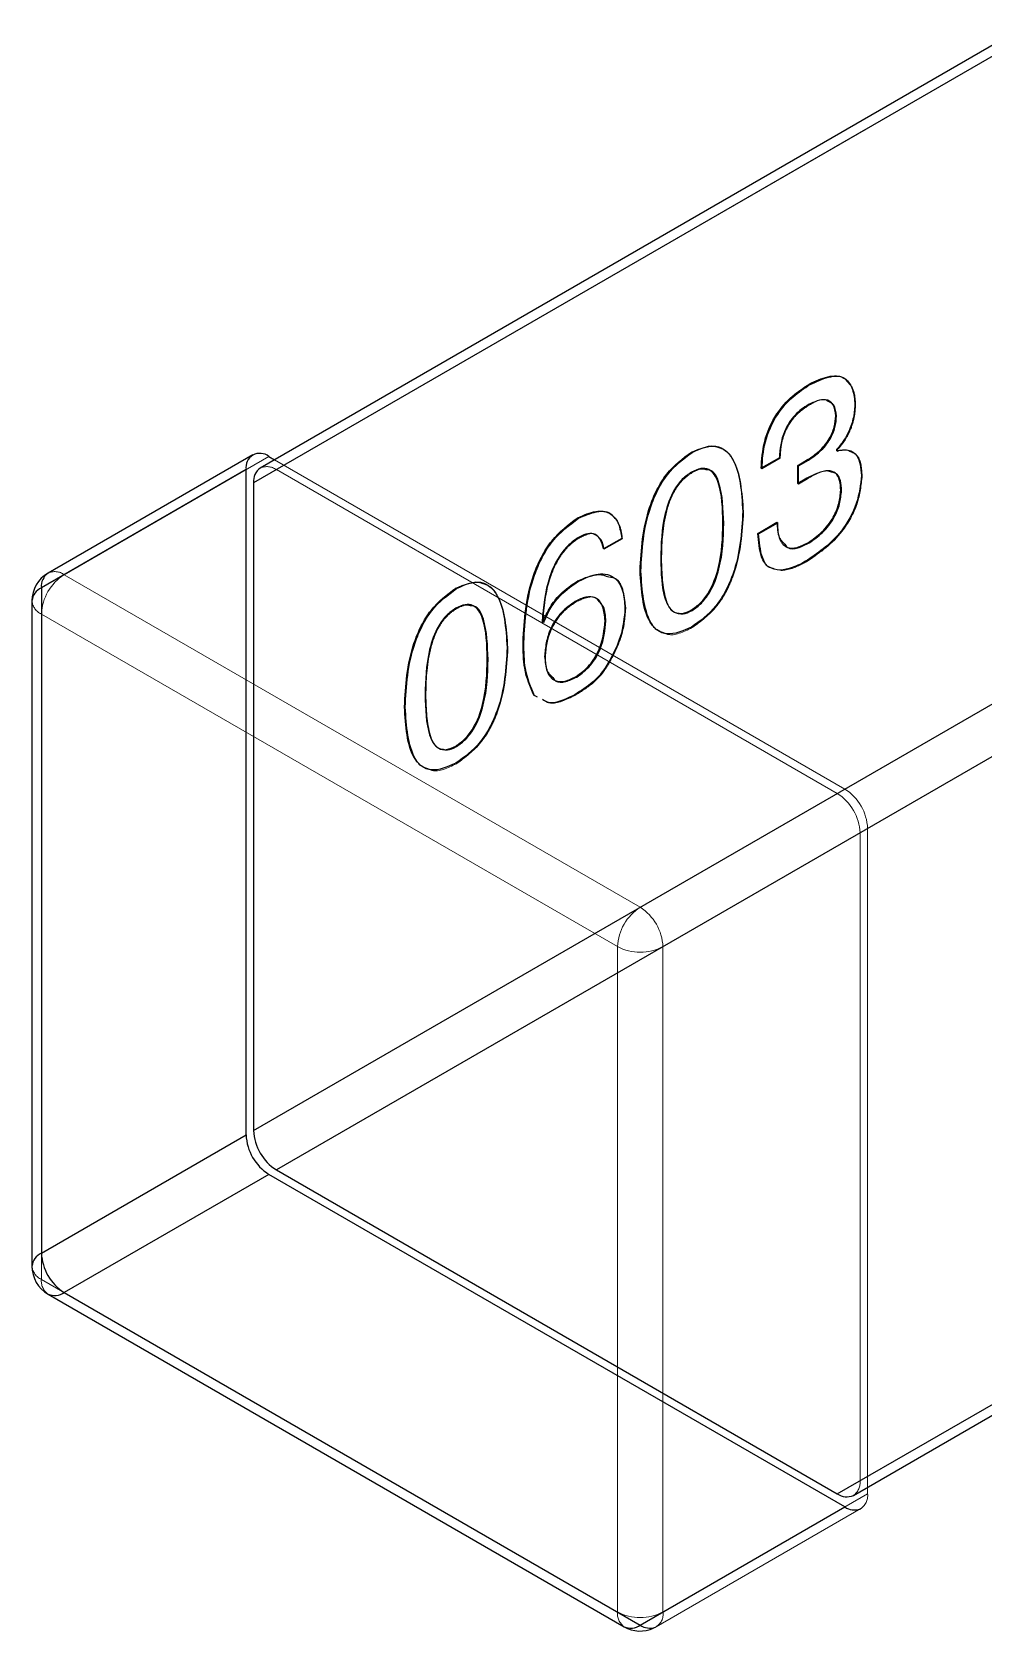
# Model space of a CAD drawing. Header units: millimetres. Extents: x 0 to 841, y 0 to 2287.
# Drawn here: x 607.28 to 609.055, y 228.2 to 231.182 of the extents above; entities that cross this region are included whole.
import ezdxf

# ---------------------------------------------------------------- set-up
doc = ezdxf.new("R2010")
doc.units = ezdxf.units.MM
doc.linetypes.add('HIDDEN', pattern=[1.905, 1.27, -0.635])

msp = doc.modelspace()

# ---------------------------------------------------------------- linework, layer by layer
at = {"color": 7, "linetype": 'HIDDEN', "lineweight": 18}
for p, q in [((607.7363, 230.3661), (609.1505, 231.1825)), ((610.197, 230.5783), (608.7828, 229.7619)), ((608.8253, 229.6885), (610.2395, 230.5049)), ((608.7304, 230.4865), (608.729, 230.4873)), ((608.817, 230.49), (608.8156, 230.4908)), ((608.783, 230.4026), (608.7816, 230.4034)), ((607.3403, 230.1701), (607.7222, 230.3906)), ((607.7329, 230.3844), (608.797, 229.7701)), ((608.6763, 230.3874), (608.6423, 230.3678)), ((608.6763, 230.3874), (608.6749, 230.3882)), ((608.783, 230.4026), (608.783, 230.4008)), ((607.7363, 230.3661), (608.7828, 229.7619)), ((608.5121, 230.3605), (608.5107, 230.3613)), ((608.6423, 230.3678), (608.6409, 230.3686)), ((608.7273, 230.349), (608.7103, 230.3392)), ((608.7273, 230.349), (608.7259, 230.3499)), ((608.8293, 230.3544), (608.8279, 230.3552)), ((608.7103, 230.3392), (608.7089, 230.34)), ((608.7103, 230.3392), (608.7103, 230.3409)), ((608.608, 230.2873), (608.6066, 230.2881)), ((608.6717, 230.2669), (608.6703, 230.2678)), ((608.3001, 230.238), (608.2986, 230.2388)), ((608.382, 230.2371), (608.348, 230.2175)), ((608.382, 230.2371), (608.3806, 230.2379)), ((608.348, 230.2175), (608.3466, 230.2183)), ((608.455, 230.1989), (608.4535, 230.1998)), ((608.7289, 230.1964), (608.7275, 230.1973)), ((608.4151, 229.5497), (607.3403, 230.1701)), ((608.6779, 230.1777), (608.6653, 230.1812)), ((608.6779, 230.1777), (608.6765, 230.1785)), ((608.0725, 230.1067), (608.0711, 230.1075)), ((608.2954, 230.1193), (608.294, 230.1201)), ((608.3882, 230.1068), (608.3867, 230.1076)), ((607.2979, 228.8555), (607.2979, 230.0967)), ((607.2979, 230.0967), (608.3727, 229.4762)), ((608.2336, 230.0819), (608.2322, 230.0827)), ((608.2336, 230.0819), (608.2351, 230.081)), ((608.5121, 230.0713), (608.5107, 230.0721)), ((608.1683, 230.0335), (608.1669, 230.0343)), ((608.2382, 230.0167), (608.2368, 230.0175)), ((608.3603, 230.0105), (608.3589, 230.0113)), ((608.0153, 229.9451), (608.0139, 229.946)), ((608.2181, 229.9444), (608.2167, 229.9452)), ((608.2908, 229.9435), (608.2894, 229.9443)), ((608.0725, 229.8175), (608.0711, 229.8183)), ((608.797, 229.7701), (608.4151, 229.5497)), ((608.4576, 229.4762), (608.8394, 229.6966)), ((608.8253, 229.6885), (608.8253, 228.48)), ((608.8394, 229.6966), (608.8394, 228.4555)), ((608.3727, 229.4762), (608.3727, 228.235)), ((608.4576, 228.235), (608.4576, 229.4762)), ((610.2395, 229.2964), (608.8253, 228.48)), ((608.3727, 228.235), (607.2979, 228.8555)), ((608.8394, 228.4555), (608.4576, 228.235)), ((608.4451, 228.2076), (608.827, 228.428)), ((608.4402, 228.205), (608.4451, 228.2076))]:
    msp.add_line(p, q, dxfattribs=at)
at = {"color": 7, "linetype": 'Continuous', "lineweight": 25}
for p, q in [((609.094, 231.1498), (607.6939, 230.3416)), ((609.094, 231.1701), (607.7063, 230.3691)), ((608.732, 230.5248), (608.7305, 230.5257)), ((608.7814, 230.4659), (608.78, 230.4667)), ((608.7816, 230.4034), (608.7816, 230.4016)), ((607.6922, 230.3935), (607.3103, 230.1731)), ((607.7222, 230.3906), (607.7329, 230.3844)), ((608.5121, 230.3979), (608.5107, 230.3988)), ((608.6749, 230.3882), (608.6409, 230.3686)), ((608.7089, 230.3739), (608.7275, 230.3847)), ((608.7089, 230.34), (608.7089, 230.3739)), ((608.7103, 230.3731), (608.7089, 230.3739)), ((608.7103, 230.3731), (608.7289, 230.3838)), ((608.7103, 230.3409), (608.7103, 230.3731)), ((608.7289, 230.3838), (608.7275, 230.3847)), ((608.783, 230.4008), (608.7816, 230.4016)), ((607.6797, 230.3661), (607.2979, 230.1456)), ((607.6797, 229.1249), (607.6797, 230.3661)), ((608.7259, 230.3499), (608.7089, 230.34)), ((607.6939, 230.3416), (607.6939, 229.1331)), ((608.7907, 230.3267), (608.7893, 230.3275)), ((608.3001, 230.2755), (608.2986, 230.2763)), ((608.5709, 230.2659), (608.5695, 230.2667)), ((608.6347, 230.2472), (608.6703, 230.2678)), ((608.6361, 230.2464), (608.6717, 230.2669)), ((608.3806, 230.2379), (608.3466, 230.2183)), ((608.6361, 230.2464), (608.6347, 230.2472)), ((608.7304, 230.2295), (608.729, 230.2303)), ((608.4163, 230.1766), (608.4149, 230.1774)), ((607.2979, 230.1456), (607.2979, 228.9045)), ((608.0725, 230.1441), (608.0711, 230.145)), ((608.3001, 230.1577), (608.2986, 230.1585)), ((607.2803, 230.1212), (607.2803, 228.88)), ((608.2322, 230.0827), (608.2337, 230.0818)), ((608.2351, 230.081), (608.2337, 230.0818)), ((608.3511, 230.0836), (608.3496, 230.0844)), ((608.5121, 230.1034), (608.5107, 230.1043)), ((608.198, 230.0435), (608.1966, 230.0443)), ((608.1312, 230.0121), (608.1298, 230.0129)), ((608.297, 229.9792), (608.2956, 229.98)), ((607.6939, 229.1331), (609.094, 229.9413)), ((608.2238, 229.9417), (608.2167, 229.9452)), ((607.9767, 229.9228), (607.9753, 229.9237)), ((609.1364, 229.8679), (607.7363, 229.0596)), ((608.0725, 229.8497), (608.0711, 229.8505)), ((608.7828, 228.4555), (610.1829, 229.2637)), ((608.8128, 228.4525), (610.2005, 229.2536)), ((607.2979, 228.9045), (607.6797, 229.1249)), ((607.7222, 229.0514), (607.3403, 228.831)), ((608.797, 228.431), (607.7222, 229.0514)), ((607.7363, 229.0596), (608.7828, 228.4555)), ((607.3103, 228.828), (608.3851, 228.2076)), ((607.3403, 228.831), (608.4151, 228.2105)), ((608.4151, 228.2105), (608.797, 228.431))]:
    msp.add_line(p, q, dxfattribs=at)
for centre, radius, start, end in [((607.7056, 230.3703), 0.0262, 50.7967, 189.214), ((607.7239, 230.3445), 0.0302, 125.698, 185.6204), ((607.3403, 230.1212), 0.06, 119.9973, 180), ((607.3279, 230.1486), 0.0302, 125.698, 185.6204), ((607.3104, 230.1182), 0.0302, 114.3747, 174.3052), ((607.7719, 229.1291), 0.0922, 182.6055, 237.3945), ((607.786, 229.1373), 0.0922, 182.6055, 237.3945), ((607.3104, 228.877), 0.0302, 114.3747, 174.3052), ((607.39, 228.9087), 0.0922, 182.6055, 237.3945), ((607.3403, 228.88), 0.06, 180, 240.0027), ((607.3228, 228.8556), 0.0302, 245.6861, 305.6182), ((608.8004, 228.48), 0.0302, 234.3818, 294.3139), ((608.8148, 228.4563), 0.031, 234.7963, 289.691), ((608.3976, 228.2351), 0.0302, 245.6861, 305.6182), ((608.4151, 228.2595), 0.06, 240.0027, 294.7405), ((608.433, 228.2359), 0.031, 234.7963, 289.691)]:
    msp.add_arc(centre, radius, start, end, dxfattribs=at)
at = {"color": 7, "linetype": 'HIDDEN', "lineweight": 18}
for centre, radius, start, end in [((607.7187, 230.3415), 0.0302, 54.3818, 114.3139), ((607.39, 230.0925), 0.0922, 122.6055, 177.3945), ((607.3228, 230.1456), 0.0302, 54.3818, 114.3139), ((607.3104, 230.1241), 0.0302, 185.6948, 245.6253), ((608.7331, 229.6843), 0.0922, 2.6055, 57.3945), ((608.7473, 229.6924), 0.0922, 2.6055, 57.3945), ((608.4648, 229.472), 0.0922, 122.6055, 177.3945), ((608.3654, 229.472), 0.0922, 2.6055, 57.3945), ((608.4151, 229.5581), 0.0922, 242.6097, 297.3903), ((607.3104, 228.883), 0.0302, 185.6948, 245.6253), ((607.3279, 228.8526), 0.0302, 174.3796, 234.302), ((608.7952, 228.477), 0.0302, 305.698, 5.6204), ((608.8107, 228.4521), 0.0289, 300.2638, 6.7169), ((608.4027, 228.2321), 0.0302, 174.3796, 234.302), ((608.4151, 228.3169), 0.0922, 242.6097, 297.3903), ((608.4297, 228.2313), 0.0282, 299.2639, 7.7168)]:
    msp.add_arc(centre, radius, start, end, dxfattribs=at)
at = {"color": 7, "linetype": 'Continuous', "lineweight": 25}
for points, knots in [([(608.6409, 230.3686), (608.6419, 230.3849), (608.6438, 230.4174), (608.666, 230.4686), (608.6986, 230.5047), (608.7199, 230.5187), (608.7305, 230.5257)], [0, 0, 0, 0, 0.280713, 0.558959, 0.779032, 1, 1, 1, 1]), ([(608.6423, 230.3678), (608.6433, 230.3841), (608.6452, 230.4166), (608.6674, 230.4678), (608.7, 230.5039), (608.7213, 230.5178), (608.732, 230.5248)], [0, 0, 0, 0, 0.280713, 0.558959, 0.779032, 1, 1, 1, 1]), ([(608.7305, 230.5257), (608.7422, 230.5312), (608.7655, 230.5423), (608.7954, 230.5411), (608.812, 230.5205), (608.8144, 230.5007), (608.8156, 230.4908)], [0, 0, 0, 0, 0.280832, 0.559816, 0.77948, 1, 1, 1, 1]), ([(608.732, 230.5248), (608.7435, 230.5301), (608.7664, 230.5407), (608.7928, 230.5425), (608.8002, 230.5319), (608.8018, 230.5297)], [0, 0, 0, 0, 0.441068, 0.879235, 1, 1, 1, 1]), ([(608.78, 230.4667), (608.779, 230.4742), (608.7769, 230.4891), (608.7585, 230.5008), (608.7402, 230.4924), (608.729, 230.4873)], [0, 0, 0, 0, 0.2810787, 0.5603094, 1, 1, 1, 1]), ([(608.7814, 230.4659), (608.7805, 230.4737), (608.7788, 230.4879), (608.7689, 230.4921), (608.7645, 230.494)], [0, 0, 0, 0, 0.548057, 1, 1, 1, 1]), ([(608.729, 230.4873), (608.7204, 230.4817), (608.7033, 230.4705), (608.684, 230.4405), (608.6763, 230.4121), (608.6754, 230.3962), (608.6749, 230.3882)], [0, 0, 0, 0, 0.280338, 0.55806, 0.778671, 1, 1, 1, 1]), ([(608.7275, 230.3847), (608.7347, 230.3895), (608.7492, 230.3991), (608.768, 230.421), (608.7783, 230.446), (608.7795, 230.4598), (608.78, 230.4667)], [0, 0, 0, 0, 0.280943, 0.559927, 0.779511, 1, 1, 1, 1]), ([(608.7289, 230.3838), (608.7361, 230.3887), (608.7506, 230.3983), (608.7694, 230.4202), (608.7798, 230.4452), (608.7809, 230.459), (608.7814, 230.4659)], [0, 0, 0, 0, 0.280943, 0.559927, 0.779511, 1, 1, 1, 1]), ([(608.8156, 230.4908), (608.8152, 230.4828), (608.8145, 230.4669), (608.8073, 230.4422), (608.7956, 230.4202), (608.7862, 230.409), (608.7816, 230.4034)], [0, 0, 0, 0, 0.280228, 0.559846, 0.779841, 1, 1, 1, 1]), ([(608.5107, 230.3988), (608.5269, 230.4052), (608.5513, 230.4148), (608.5752, 230.4025), (608.601, 230.37), (608.6041, 230.3245), (608.6066, 230.2881)], [0, 0, 0, 0, 0.248785, 0.374282, 0.499955, 1, 1, 1, 1]), ([(608.5121, 230.3979), (608.529, 230.4058), (608.5471, 230.4143), (608.5597, 230.4081), (608.5605, 230.4076)], [0, 0, 0, 0, 0.93128, 1, 1, 1, 1]), ([(608.7816, 230.4016), (608.789, 230.4027), (608.8039, 230.4048), (608.8245, 230.3918), (608.8266, 230.3691), (608.8279, 230.3552)], [0, 0, 0, 0, 0.281257, 0.561403, 1, 1, 1, 1]), ([(608.783, 230.4008), (608.7909, 230.4027), (608.8003, 230.4049), (608.8065, 230.4004), (608.8075, 230.3997)], [0, 0, 0, 0, 0.845266, 1, 1, 1, 1]), ([(608.4149, 230.1774), (608.4171, 230.2168), (608.4198, 230.266), (608.4454, 230.3286), (608.4698, 230.3685), (608.4944, 230.3867), (608.5107, 230.3988)], [0, 0, 0, 0, 0.500012, 0.6256932, 0.7512012, 1, 1, 1, 1]), ([(608.4163, 230.1766), (608.4185, 230.216), (608.4212, 230.2652), (608.4469, 230.3278), (608.4712, 230.3677), (608.4958, 230.3859), (608.5121, 230.3979)], [0, 0, 0, 0, 0.500012, 0.6256932, 0.7512012, 1, 1, 1, 1]), ([(608.5107, 230.3613), (608.5049, 230.3573), (608.4932, 230.3494), (608.4733, 230.3224), (608.455, 230.2679), (608.4541, 230.2271), (608.4535, 230.1998)], [0, 0, 0, 0, 0.1251313, 0.2500469, 0.4990601, 1, 1, 1, 1]), ([(608.5695, 230.2667), (608.5689, 230.2935), (608.5679, 230.3337), (608.5487, 230.3665), (608.5284, 230.3698), (608.5166, 230.3641), (608.5107, 230.3613)], [0, 0, 0, 0, 0.500906, 0.749819, 0.874781, 1, 1, 1, 1]), ([(608.5709, 230.2659), (608.57, 230.292), (608.5687, 230.3312), (608.5526, 230.365), (608.5403, 230.3659), (608.5382, 230.366)], [0, 0, 0, 0, 0.6250334, 0.9356281, 1, 1, 1, 1]), ([(608.7893, 230.3275), (608.7889, 230.334), (608.7883, 230.347), (608.7803, 230.3609), (608.7597, 230.3672), (608.7398, 230.357), (608.7259, 230.3499)], [0, 0, 0, 0, 0.18739, 0.374072, 0.56088, 1, 1, 1, 1]), ([(608.8279, 230.3552), (608.8261, 230.338), (608.8225, 230.3038), (608.7861, 230.238), (608.7497, 230.2127), (608.7275, 230.1973)], [0, 0, 0, 0, 0.28105, 0.560203, 1, 1, 1, 1]), ([(608.7907, 230.3267), (608.7903, 230.3331), (608.7896, 230.346), (608.783, 230.359), (608.7753, 230.3607), (608.7723, 230.3613)], [0, 0, 0, 0, 0.383061, 0.764675, 1, 1, 1, 1]), ([(608.729, 230.2303), (608.7374, 230.2362), (608.7543, 230.2479), (608.7754, 230.2744), (608.7869, 230.3032), (608.7885, 230.3194), (608.7893, 230.3275)], [0, 0, 0, 0, 0.280836, 0.559683, 0.779441, 1, 1, 1, 1]), ([(608.7304, 230.2295), (608.7389, 230.2353), (608.7557, 230.2471), (608.7768, 230.2736), (608.7883, 230.3024), (608.7899, 230.3186), (608.7907, 230.3267)], [0, 0, 0, 0, 0.280836, 0.559683, 0.779441, 1, 1, 1, 1]), ([(608.2986, 230.2763), (608.31, 230.2813), (608.3328, 230.2914), (608.3607, 230.287), (608.3761, 230.2661), (608.3791, 230.2473), (608.3806, 230.2379)], [0, 0, 0, 0, 0.280542, 0.559408, 0.779403, 1, 1, 1, 1]), ([(608.3001, 230.2755), (608.3113, 230.2803), (608.3336, 230.2898), (608.3575, 230.2891), (608.3641, 230.2795), (608.3651, 230.2781)], [0, 0, 0, 0, 0.461166, 0.919579, 1, 1, 1, 1]), ([(608.6066, 230.2881), (608.6043, 230.2495), (608.6015, 230.2011), (608.5753, 230.1399), (608.5508, 230.1013), (608.5267, 230.0838), (608.5107, 230.0721)], [0, 0, 0, 0, 0.499687, 0.625352, 0.750869, 1, 1, 1, 1]), ([(608.1966, 230.0443), (608.199, 230.0856), (608.2019, 230.1374), (608.2298, 230.203), (608.2558, 230.2444), (608.2815, 230.2636), (608.2986, 230.2763)], [0, 0, 0, 0, 0.499644, 0.625328, 0.750848, 1, 1, 1, 1]), ([(608.198, 230.0435), (608.2004, 230.0848), (608.2034, 230.1366), (608.2312, 230.2022), (608.2572, 230.2436), (608.283, 230.2627), (608.3001, 230.2755)], [0, 0, 0, 0, 0.499644, 0.625328, 0.750848, 1, 1, 1, 1]), ([(608.5107, 230.1043), (608.5166, 230.1084), (608.5283, 230.1166), (608.5485, 230.1432), (608.5678, 230.1981), (608.5688, 230.2392), (608.5695, 230.2667)], [0, 0, 0, 0, 0.1252077, 0.2502594, 0.4992463, 1, 1, 1, 1]), ([(608.5121, 230.1034), (608.518, 230.1076), (608.5297, 230.1158), (608.5499, 230.1424), (608.5693, 230.1973), (608.5702, 230.2384), (608.5709, 230.2659)], [0, 0, 0, 0, 0.1252077, 0.2502594, 0.4992463, 1, 1, 1, 1]), ([(608.6703, 230.2678), (608.6709, 230.2577), (608.6723, 230.2375), (608.686, 230.2191), (608.7076, 230.2193), (608.7219, 230.2266), (608.729, 230.2303)], [0, 0, 0, 0, 0.280929, 0.559406, 0.779167, 1, 1, 1, 1]), ([(608.2986, 230.2388), (608.2931, 230.2348), (608.2819, 230.2269), (608.2616, 230.2031), (608.2377, 230.1511), (608.2344, 230.11), (608.2322, 230.0827)], [0, 0, 0, 0, 0.125456, 0.250769, 0.4998424, 1, 1, 1, 1]), ([(608.3466, 230.2183), (608.345, 230.2248), (608.3419, 230.2377), (608.3298, 230.2477), (608.3141, 230.2468), (608.3038, 230.2415), (608.2986, 230.2388)], [0, 0, 0, 0, 0.280442, 0.5594108, 0.7795263, 1, 1, 1, 1]), ([(608.348, 230.2175), (608.3465, 230.2242), (608.3437, 230.2371), (608.3345, 230.2424), (608.33, 230.2449)], [0, 0, 0, 0, 0.515484, 1, 1, 1, 1]), ([(608.6765, 230.1785), (608.6688, 230.1795), (608.6534, 230.1815), (608.6378, 230.2063), (608.6359, 230.2317), (608.6347, 230.2472)], [0, 0, 0, 0, 0.279474, 0.559495, 1, 1, 1, 1]), ([(608.6653, 230.1812), (608.6622, 230.1818), (608.6517, 230.1837), (608.6395, 230.206), (608.6374, 230.2311), (608.6361, 230.2464)], [0, 0, 0, 0, 0.1384593, 0.4732835, 1, 1, 1, 1]), ([(608.685, 230.2272), (608.6866, 230.2247), (608.6916, 230.2169), (608.7094, 230.2189), (608.7234, 230.2259), (608.7304, 230.2295)], [0, 0, 0, 0, 0.190225, 0.594128, 1, 1, 1, 1]), ([(608.4535, 230.1998), (608.4541, 230.1731), (608.455, 230.1333), (608.4733, 230.0999), (608.4932, 230.0958), (608.5049, 230.1015), (608.5107, 230.1043)], [0, 0, 0, 0, 0.500896, 0.749906, 0.874864, 1, 1, 1, 1]), ([(608.7275, 230.1973), (608.7176, 230.1918), (608.7001, 230.1821), (608.6837, 230.1796), (608.6765, 230.1785)], [0, 0, 0, 0, 0.560492, 1, 1, 1, 1]), ([(608.2986, 230.1585), (608.3116, 230.1641), (608.3375, 230.1751), (608.3688, 230.1682), (608.3839, 230.1414), (608.3858, 230.1189), (608.3867, 230.1076)], [0, 0, 0, 0, 0.280617, 0.559274, 0.779238, 1, 1, 1, 1]), ([(608.3001, 230.1577), (608.3134, 230.1641), (608.3343, 230.1741), (608.3501, 230.1681), (608.3557, 230.1659)], [0, 0, 0, 0, 0.643151, 1, 1, 1, 1]), ([(608.5107, 230.0721), (608.4947, 230.0653), (608.4706, 230.055), (608.4461, 230.0653), (608.4199, 230.0963), (608.4171, 230.1414), (608.4149, 230.1774)], [0, 0, 0, 0, 0.249123, 0.374635, 0.500323, 1, 1, 1, 1]), ([(608.4618, 230.0606), (608.4571, 230.062), (608.4461, 230.0651), (608.4217, 230.0964), (608.4187, 230.141), (608.4163, 230.1766)], [0, 0, 0, 0, 0.128106, 0.303342, 1, 1, 1, 1]), ([(607.9753, 229.9237), (607.9774, 229.963), (607.9801, 230.0122), (608.0058, 230.0748), (608.0301, 230.1147), (608.0547, 230.1329), (608.0711, 230.145)], [0, 0, 0, 0, 0.500012, 0.625693, 0.751201, 1, 1, 1, 1]), ([(607.9767, 229.9228), (607.9788, 229.9622), (607.9815, 230.0114), (608.0072, 230.074), (608.0316, 230.1139), (608.0562, 230.1321), (608.0725, 230.1441)], [0, 0, 0, 0, 0.500012, 0.625693, 0.751201, 1, 1, 1, 1]), ([(608.0711, 230.145), (608.0873, 230.1514), (608.1117, 230.161), (608.1356, 230.1487), (608.1613, 230.1162), (608.1644, 230.0707), (608.1669, 230.0343)], [0, 0, 0, 0, 0.248785, 0.374282, 0.499955, 1, 1, 1, 1]), ([(608.0725, 230.1441), (608.0894, 230.152), (608.1075, 230.1605), (608.12, 230.1543), (608.1209, 230.1538)], [0, 0, 0, 0, 0.93128, 1, 1, 1, 1]), ([(608.2337, 230.0818), (608.2377, 230.0911), (608.2458, 230.1097), (608.2686, 230.1386), (608.2873, 230.1509), (608.2986, 230.1585)], [0, 0, 0, 0, 0.280289, 0.5603454, 1, 1, 1, 1]), ([(608.2351, 230.081), (608.2392, 230.0903), (608.2472, 230.1088), (608.2701, 230.1377), (608.2887, 230.1501), (608.3001, 230.1577)], [0, 0, 0, 0, 0.280289, 0.5603454, 1, 1, 1, 1]), ([(608.0711, 230.1075), (608.0652, 230.1035), (608.0536, 230.0956), (608.0337, 230.0686), (608.0154, 230.0141), (608.0145, 229.9733), (608.0139, 229.946)], [0, 0, 0, 0, 0.125131, 0.250047, 0.49906, 1, 1, 1, 1]), ([(608.1298, 230.0129), (608.1292, 230.0397), (608.1283, 230.0799), (608.1091, 230.1127), (608.0887, 230.116), (608.077, 230.1103), (608.0711, 230.1075)], [0, 0, 0, 0, 0.500906, 0.749819, 0.874781, 1, 1, 1, 1]), ([(608.1312, 230.0121), (608.1304, 230.0382), (608.1291, 230.0774), (608.1129, 230.1112), (608.1006, 230.1121), (608.0985, 230.1122)], [0, 0, 0, 0, 0.625033, 0.935628, 1, 1, 1, 1]), ([(608.294, 230.1201), (608.2852, 230.1141), (608.2677, 230.1021), (608.2476, 230.0718), (608.2389, 230.0424), (608.2375, 230.0258), (608.2368, 230.0175)], [0, 0, 0, 0, 0.280297, 0.558545, 0.778963, 1, 1, 1, 1]), ([(608.3496, 230.0844), (608.3488, 230.0937), (608.347, 230.1122), (608.3339, 230.129), (608.314, 230.1298), (608.3007, 230.1234), (608.294, 230.1201)], [0, 0, 0, 0, 0.280784, 0.559454, 0.779294, 1, 1, 1, 1]), ([(608.3511, 230.0836), (608.3505, 230.0934), (608.3495, 230.1092), (608.341, 230.1172), (608.3377, 230.1203)], [0, 0, 0, 0, 0.61344, 1, 1, 1, 1]), ([(608.3867, 230.1076), (608.3852, 230.09), (608.3826, 230.0584), (608.3662, 230.0257), (608.3589, 230.0113)], [0, 0, 0, 0, 0.55918, 1, 1, 1, 1]), ([(608.2956, 229.98), (608.3043, 229.9865), (608.3217, 229.9994), (608.3454, 230.0399), (608.348, 230.0675), (608.3496, 230.0844)], [0, 0, 0, 0, 0.280776, 0.559966, 1, 1, 1, 1]), ([(608.297, 229.9792), (608.3057, 229.9857), (608.3231, 229.9986), (608.3468, 230.0391), (608.3494, 230.0667), (608.3511, 230.0836)], [0, 0, 0, 0, 0.280776, 0.559966, 1, 1, 1, 1]), ([(608.4873, 230.0982), (608.4898, 230.0975), (608.497, 230.0955), (608.5062, 230.1003), (608.5121, 230.1034)], [0, 0, 0, 0, 0.345591, 1, 1, 1, 1]), ([(608.1669, 230.0343), (608.1647, 229.9957), (608.1619, 229.9473), (608.1357, 229.8861), (608.1112, 229.8475), (608.0871, 229.83), (608.0711, 229.8183)], [0, 0, 0, 0, 0.499687, 0.625352, 0.750869, 1, 1, 1, 1]), ([(608.2167, 229.9452), (608.2098, 229.9611), (608.1973, 229.9895), (608.1968, 230.0275), (608.1966, 230.0443)], [0, 0, 0, 0, 0.558783, 1, 1, 1, 1]), ([(608.2181, 229.9444), (608.2112, 229.9603), (608.1987, 229.9887), (608.1983, 230.0267), (608.198, 230.0435)], [0, 0, 0, 0, 0.558783, 1, 1, 1, 1]), ([(608.2368, 230.0175), (608.2377, 230.0077), (608.2396, 229.9882), (608.2534, 229.9705), (608.2744, 229.9699), (608.2885, 229.9767), (608.2956, 229.98)], [0, 0, 0, 0, 0.280779, 0.559503, 0.779325, 1, 1, 1, 1]), ([(608.0711, 229.8505), (608.0769, 229.8546), (608.0886, 229.8628), (608.1088, 229.8894), (608.1282, 229.9443), (608.1292, 229.9854), (608.1298, 230.0129)], [0, 0, 0, 0, 0.125208, 0.250259, 0.499246, 1, 1, 1, 1]), ([(608.0725, 229.8497), (608.0784, 229.8538), (608.09, 229.862), (608.1102, 229.8886), (608.1296, 229.9435), (608.1306, 229.9846), (608.1312, 230.0121)], [0, 0, 0, 0, 0.125208, 0.250259, 0.499246, 1, 1, 1, 1]), ([(608.3589, 230.0113), (608.3537, 230.0026), (608.3434, 229.9853), (608.3187, 229.9618), (608.3005, 229.951), (608.2894, 229.9443)], [0, 0, 0, 0, 0.279388, 0.559544, 1, 1, 1, 1]), ([(608.252, 229.9785), (608.2537, 229.9759), (608.2588, 229.9682), (608.2762, 229.9695), (608.29, 229.976), (608.297, 229.9792)], [0, 0, 0, 0, 0.1974021, 0.5979231, 1, 1, 1, 1]), ([(608.0139, 229.946), (608.0145, 229.9194), (608.0154, 229.8795), (608.0336, 229.8461), (608.0536, 229.842), (608.0652, 229.8477), (608.0711, 229.8505)], [0, 0, 0, 0, 0.500896, 0.749906, 0.874864, 1, 1, 1, 1]), ([(608.2894, 229.9443), (608.2728, 229.9364), (608.251, 229.926), (608.2364, 229.9351), (608.2329, 229.9372)], [0, 0, 0, 0, 0.758841, 1, 1, 1, 1]), ([(608.0711, 229.8183), (608.0551, 229.8115), (608.031, 229.8013), (608.0065, 229.8115), (607.9803, 229.8425), (607.9775, 229.8876), (607.9753, 229.9237)], [0, 0, 0, 0, 0.249123, 0.374635, 0.500323, 1, 1, 1, 1]), ([(608.0221, 229.8068), (608.0175, 229.8082), (608.0064, 229.8113), (607.9821, 229.8426), (607.9791, 229.8872), (607.9767, 229.9228)], [0, 0, 0, 0, 0.128106, 0.303342, 1, 1, 1, 1]), ([(608.0477, 229.8444), (608.0502, 229.8437), (608.0574, 229.8417), (608.0665, 229.8465), (608.0725, 229.8497)], [0, 0, 0, 0, 0.345591, 1, 1, 1, 1])]:
    msp.add_open_spline(points, degree=3, knots=knots, dxfattribs=at)
at = {"color": 7, "linetype": 'HIDDEN', "lineweight": 18}
for points, knots in [([(608.8018, 230.5297), (608.8054, 230.5262), (608.8146, 230.5172), (608.8161, 230.5003), (608.817, 230.49)], [0, 0, 0, 0, 0.392995, 1, 1, 1, 1]), ([(608.7645, 230.494), (608.7637, 230.4945), (608.7556, 230.5004), (608.7424, 230.4931), (608.7304, 230.4865)], [0, 0, 0, 0, 0.097396, 1, 1, 1, 1]), ([(608.7304, 230.4865), (608.7218, 230.4808), (608.7047, 230.4696), (608.6854, 230.4397), (608.6777, 230.4113), (608.6768, 230.3954), (608.6763, 230.3874)], [0, 0, 0, 0, 0.280338, 0.55806, 0.778671, 1, 1, 1, 1]), ([(608.817, 230.49), (608.8166, 230.482), (608.816, 230.4661), (608.8087, 230.4414), (608.7971, 230.4194), (608.7877, 230.4082), (608.783, 230.4026)], [0, 0, 0, 0, 0.280228, 0.559846, 0.779841, 1, 1, 1, 1]), ([(608.5605, 230.4076), (608.5659, 230.4057), (608.5775, 230.4016), (608.602, 230.3684), (608.6053, 230.3233), (608.608, 230.2873)], [0, 0, 0, 0, 0.1461929, 0.3176766, 1, 1, 1, 1]), ([(608.8075, 230.3997), (608.8124, 230.3974), (608.8267, 230.3907), (608.8283, 230.3688), (608.8293, 230.3544)], [0, 0, 0, 0, 0.342686, 1, 1, 1, 1]), ([(608.5121, 230.3605), (608.5063, 230.3565), (608.4946, 230.3486), (608.4747, 230.3216), (608.4564, 230.2671), (608.4556, 230.2262), (608.455, 230.1989)], [0, 0, 0, 0, 0.1251313, 0.2500469, 0.4990601, 1, 1, 1, 1]), ([(608.5382, 230.366), (608.5353, 230.3667), (608.5277, 230.3686), (608.5181, 230.3636), (608.5121, 230.3605)], [0, 0, 0, 0, 0.369471, 1, 1, 1, 1]), ([(608.7723, 230.3613), (608.7706, 230.362), (608.7585, 230.3669), (608.7418, 230.3573), (608.7273, 230.349)], [0, 0, 0, 0, 0.140345, 1, 1, 1, 1]), ([(608.8293, 230.3544), (608.8275, 230.3372), (608.8239, 230.303), (608.7875, 230.2372), (608.7511, 230.2119), (608.7289, 230.1964)], [0, 0, 0, 0, 0.28105, 0.560203, 1, 1, 1, 1]), ([(608.608, 230.2873), (608.6057, 230.2486), (608.6029, 230.2003), (608.5767, 230.139), (608.5522, 230.1005), (608.5282, 230.083), (608.5121, 230.0713)], [0, 0, 0, 0, 0.499687, 0.625352, 0.750869, 1, 1, 1, 1]), ([(608.3651, 230.2781), (608.3691, 230.2738), (608.3784, 230.264), (608.3807, 230.2468), (608.382, 230.2371)], [0, 0, 0, 0, 0.4367782, 1, 1, 1, 1]), ([(608.6717, 230.2669), (608.672, 230.2563), (608.6725, 230.2391), (608.6815, 230.2305), (608.685, 230.2272)], [0, 0, 0, 0, 0.616199, 1, 1, 1, 1]), ([(608.3001, 230.238), (608.2945, 230.234), (608.2833, 230.226), (608.263, 230.2023), (608.2391, 230.1502), (608.2358, 230.1092), (608.2336, 230.0819)], [0, 0, 0, 0, 0.125456, 0.250769, 0.4998424, 1, 1, 1, 1]), ([(608.33, 230.2449), (608.3298, 230.2451), (608.3263, 230.248), (608.3152, 230.2454), (608.3051, 230.2405), (608.3001, 230.238)], [0, 0, 0, 0, 0.0337196, 0.5164669, 1, 1, 1, 1]), ([(608.455, 230.1989), (608.4558, 230.173), (608.4571, 230.1341), (608.4725, 230.0996), (608.4849, 230.0984), (608.4873, 230.0982)], [0, 0, 0, 0, 0.619324, 0.927207, 1, 1, 1, 1]), ([(608.7289, 230.1964), (608.719, 230.191), (608.7015, 230.1813), (608.6851, 230.1788), (608.6779, 230.1777)], [0, 0, 0, 0, 0.560492, 1, 1, 1, 1]), ([(608.3557, 230.1659), (608.3606, 230.1653), (608.3744, 230.1636), (608.385, 230.1399), (608.3871, 230.1179), (608.3882, 230.1068)], [0, 0, 0, 0, 0.218132, 0.608358, 1, 1, 1, 1]), ([(608.1209, 230.1538), (608.1262, 230.1519), (608.1379, 230.1478), (608.1624, 230.1146), (608.1657, 230.0695), (608.1683, 230.0335)], [0, 0, 0, 0, 0.1461929, 0.3176766, 1, 1, 1, 1]), ([(608.0725, 230.1067), (608.0667, 230.1027), (608.055, 230.0948), (608.0351, 230.0678), (608.0168, 230.0133), (608.0159, 229.9724), (608.0153, 229.9451)], [0, 0, 0, 0, 0.125131, 0.250047, 0.49906, 1, 1, 1, 1]), ([(608.0985, 230.1122), (608.0957, 230.1129), (608.088, 230.1148), (608.0785, 230.1098), (608.0725, 230.1067)], [0, 0, 0, 0, 0.369471, 1, 1, 1, 1]), ([(608.2954, 230.1193), (608.2866, 230.1133), (608.2691, 230.1012), (608.2491, 230.0709), (608.2403, 230.0416), (608.2389, 230.025), (608.2382, 230.0167)], [0, 0, 0, 0, 0.280297, 0.558545, 0.778963, 1, 1, 1, 1]), ([(608.3377, 230.1203), (608.3362, 230.1225), (608.3313, 230.1296), (608.3151, 230.1285), (608.302, 230.1224), (608.2954, 230.1193)], [0, 0, 0, 0, 0.187603, 0.593003, 1, 1, 1, 1]), ([(608.3882, 230.1068), (608.3867, 230.0892), (608.384, 230.0576), (608.3676, 230.0249), (608.3603, 230.0105)], [0, 0, 0, 0, 0.55918, 1, 1, 1, 1]), ([(608.5121, 230.0713), (608.4956, 230.0633), (608.4768, 230.0541), (608.4634, 230.0599), (608.4618, 230.0606)], [0, 0, 0, 0, 0.881067, 1, 1, 1, 1]), ([(608.1683, 230.0335), (608.1661, 229.9948), (608.1633, 229.9465), (608.1371, 229.8852), (608.1126, 229.8467), (608.0885, 229.8292), (608.0725, 229.8175)], [0, 0, 0, 0, 0.499687, 0.625352, 0.750869, 1, 1, 1, 1]), ([(608.2382, 230.0167), (608.2388, 230.0064), (608.2397, 229.9898), (608.2486, 229.9816), (608.252, 229.9785)], [0, 0, 0, 0, 0.622348, 1, 1, 1, 1]), ([(608.3603, 230.0105), (608.3552, 230.0018), (608.3448, 229.9845), (608.3201, 229.961), (608.3019, 229.9502), (608.2908, 229.9435)], [0, 0, 0, 0, 0.279388, 0.559544, 1, 1, 1, 1]), ([(608.0153, 229.9451), (608.0162, 229.9192), (608.0174, 229.8803), (608.0329, 229.8458), (608.0453, 229.8446), (608.0477, 229.8444)], [0, 0, 0, 0, 0.619324, 0.927207, 1, 1, 1, 1]), ([(608.2908, 229.9435), (608.2742, 229.9356), (608.2524, 229.9252), (608.2378, 229.9342), (608.2343, 229.9364)], [0, 0, 0, 0, 0.758841, 1, 1, 1, 1]), ([(608.0725, 229.8175), (608.056, 229.8095), (608.0372, 229.8003), (608.0237, 229.8062), (608.0221, 229.8068)], [0, 0, 0, 0, 0.8810672, 1, 1, 1, 1])]:
    msp.add_open_spline(points, degree=3, knots=knots, dxfattribs=at)

doc.saveas('drawing.dxf')
